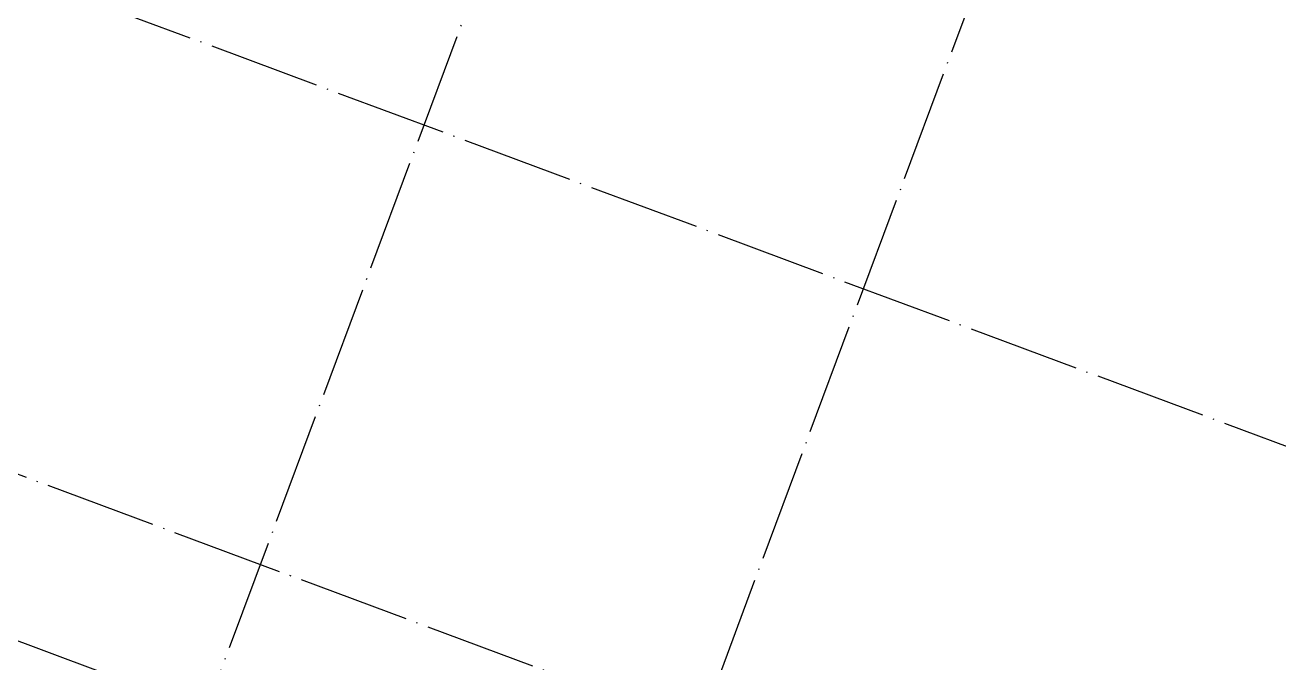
# Model space of a CAD drawing. Header units: millimetres. Extents: x 600121811 to 600690586, y 3472921280 to 3473279938.
# Drawn here: x 600537199 to 600559662, y 3473002563 to 3473013989 of the extents above; entities that cross this region are included whole.
import ezdxf

# ---------------------------------------------------------------- set-up
doc = ezdxf.new("R2010")
doc.units = ezdxf.units.MM
doc.header["$LTSCALE"] = 1000
doc.linetypes.add('AX-MALL-GIRD-200$0$DOTE', pattern=[2.4200000000000004, 2, -0.2, 0.02, -0.2])
for name, color, linetype in [('AX-MALL-GIRD-200$0$A-Grid', 222, 'AX-MALL-GIRD-200$0$DOTE'), ('AX-MALL-GJ-200$0$A-Anno-Note', 241, 'CONTINUOUS'), ('AX-MALL-WALL-GJ$0$A-SEE', 254, 'CONTINUOUS')]:
    doc.layers.add(name, color=color, linetype=linetype)

# ---------------------------------------------------------------- blocks, each defined once
blk = doc.blocks.new('AX-MALL-GIRD-200')
at = {"layer": 'AX-MALL-GIRD-200$0$A-Grid'}
for p, q in [((600218521.0220362, 3473133579.090285), (600576417.0261351, 3473000252.327003)), ((600215588.64225, 3473125707.549852), (600573484.6463486, 3472992380.78657)), ((600214611.1823212, 3473123083.703041), (600572507.1864198, 3472989756.939759)), ((600537481.5499611, 3472993766.198546), (600576211.0889103, 3473097729.925627)), ((600545353.090394, 3472990833.81876), (600584082.6293433, 3473094797.545841))]:
    blk.add_line(p, q, dxfattribs=at)
blk = doc.blocks.new('AX-MALL-WALL-GJ')
at = {"layer": 'AX-MALL-WALL-GJ$0$A-SEE'}
blk.add_blockref('AX-MALL-GIRD-200', (0, 0), dxfattribs=at)

msp = doc.modelspace()

# ---------------------------------------------------------------- block references
at = {"layer": 'AX-MALL-GJ-200$0$A-Anno-Note'}
msp.add_blockref('AX-MALL-WALL-GJ', (0, 0), dxfattribs=at)

doc.saveas('drawing.dxf')
